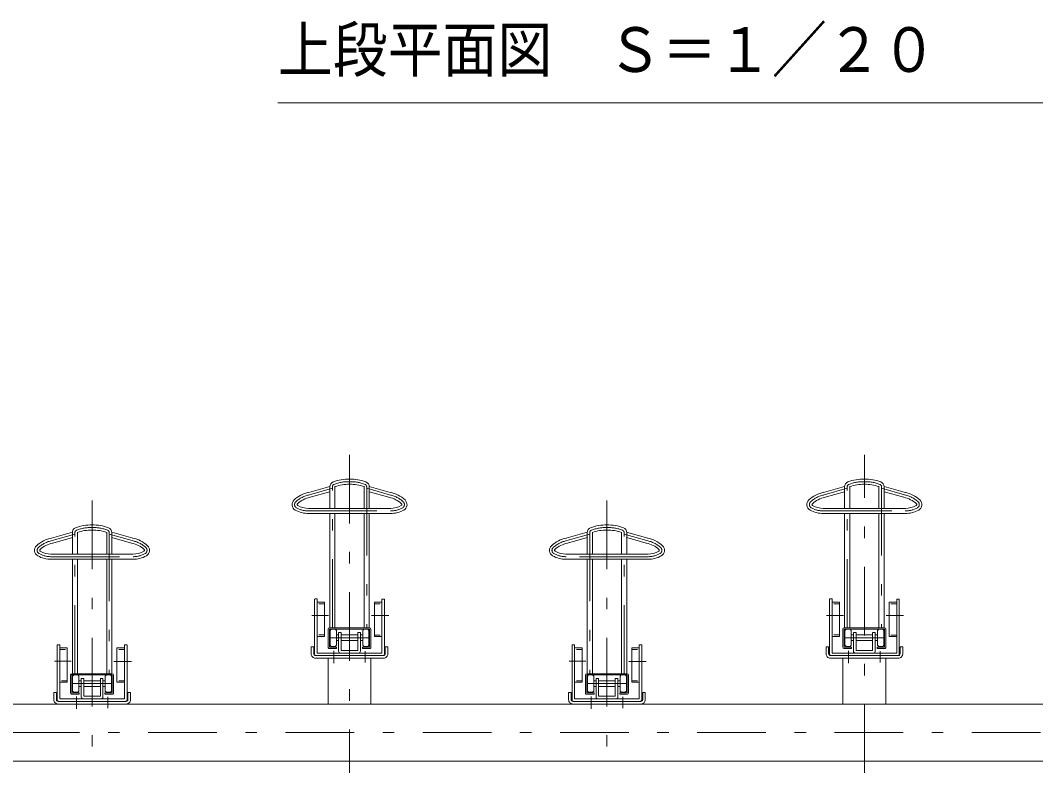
# Model space of a CAD drawing. Units: millimetres, scale not verified. Extents: x -5940 to 5940, y -4200 to 4200.
# Drawn here: x -2112 to -337, y -1607 to -292 of the extents above; entities that cross this region are included whole.
import ezdxf
from ezdxf.enums import TextEntityAlignment as Align

# ---------------------------------------------------------------- set-up
doc = ezdxf.new("R2010")
doc.units = ezdxf.units.MM
doc.header["$LTSCALE"] = 10
doc.linetypes.add('USER1', pattern=[3, 1, -2])
doc.linetypes.add('USER2', pattern=[24, 12, -5, 2, -5])
for name, color, linetype, lineweight in [('0-2_2-0BOLD', 7, 'Continuous', 18), ('0-3_2-1HIDDEN', 3, 'USER1', 18), ('0-4_2-2CENTER', 3, 'USER2', 18), ('0-5_2-5DIM', 3, 'Continuous', 18)]:
    doc.layers.add(name, color=color, linetype=linetype, lineweight=lineweight)
doc.styles.add('ＭＳ ゴシック', font='')
doc.styles.get('ＭＳ ゴシック').set_extended_font_data('MS Gothic')

msp = doc.modelspace()

# ---------------------------------------------------------------- linework, layer by layer
at = {"layer": '0-2_2-0BOLD'}
for p, q in [((-1570.67, -1106.42), (-1607.44, -1116.89)), ((-1604.97, -1125.54), (-1570.71, -1115.78)), ((-1570.71, -1107.15), (-1570.71, -1144.81)), ((-1561.7, -1144.81), (-1561.7, -1106.15)), ((-1510.71, -1106.15), (-1510.71, -1144.81)), ((-1501.74, -1106.42), (-1464.97, -1116.89)), ((-1501.7, -1144.81), (-1501.7, -1107.15)), ((-1467.44, -1125.54), (-1501.7, -1115.78)), ((-670.67, -1106.42), (-707.44, -1116.89)), ((-704.97, -1125.54), (-670.71, -1115.78)), ((-670.71, -1144.81), (-670.71, -1107.15)), ((-661.7, -1106.15), (-661.7, -1144.81)), ((-610.71, -1106.15), (-610.71, -1144.81)), ((-601.74, -1106.42), (-564.97, -1116.89)), ((-601.7, -1144.81), (-601.7, -1107.15)), ((-567.44, -1125.54), (-601.7, -1115.78)), ((-1608.2, -1144.81), (-1464.2, -1144.81)), ((-708.2, -1144.81), (-564.2, -1144.81)), ((-1464.2, -1153.81), (-1608.2, -1153.81)), ((-1570.71, -1153.81), (-1570.71, -1353.73)), ((-1561.7, -1353.73), (-1561.7, -1153.81)), ((-1510.71, -1153.81), (-1510.71, -1353.73)), ((-1501.7, -1353.73), (-1501.7, -1153.81)), ((-564.2, -1153.81), (-708.2, -1153.81)), ((-670.71, -1353.73), (-670.71, -1153.81)), ((-661.7, -1153.81), (-661.7, -1353.73)), ((-610.71, -1153.81), (-610.71, -1353.73)), ((-601.7, -1353.73), (-601.7, -1153.81)), ((-2020.67, -1186.42), (-2057.44, -1196.89)), ((-2020.71, -1224.81), (-2020.71, -1187.15)), ((-2011.7, -1186.15), (-2011.7, -1224.81)), ((-1960.71, -1186.15), (-1960.71, -1224.81)), ((-1951.74, -1186.42), (-1914.97, -1196.89)), ((-1951.71, -1224.81), (-1951.71, -1187.15)), ((-1120.67, -1186.42), (-1157.44, -1196.89)), ((-1120.71, -1224.81), (-1120.71, -1187.15)), ((-1111.7, -1186.15), (-1111.7, -1224.81)), ((-1060.71, -1224.81), (-1060.71, -1186.15)), ((-1014.97, -1196.89), (-1051.74, -1186.42)), ((-1051.71, -1187.15), (-1051.71, -1224.81)), ((-2054.97, -1205.54), (-2020.71, -1195.78)), ((-1917.44, -1205.54), (-1951.71, -1195.78)), ((-1154.97, -1205.54), (-1120.71, -1195.78)), ((-1051.71, -1195.78), (-1017.44, -1205.54)), ((-1914.2, -1224.81), (-2058.2, -1224.81)), ((-2058.2, -1233.81), (-1914.2, -1233.81)), ((-2020.71, -1433.73), (-2020.71, -1233.81)), ((-2011.7, -1233.81), (-2011.7, -1433.73)), ((-1960.71, -1233.81), (-1960.71, -1433.73)), ((-1951.71, -1433.73), (-1951.71, -1233.81)), ((-1014.2, -1224.81), (-1158.2, -1224.81)), ((-1158.2, -1233.81), (-1014.2, -1233.81)), ((-1120.71, -1433.73), (-1120.71, -1233.81)), ((-1111.7, -1233.81), (-1111.7, -1433.73)), ((-1060.71, -1433.73), (-1060.71, -1233.81)), ((-1051.71, -1233.81), (-1051.71, -1433.73)), ((-1597.21, -1303.23), (-1597.21, -1399.03)), ((-1592.7, -1303.13), (-1597.1, -1303.13)), ((-1475.2, -1303.23), (-1475.2, -1399.03)), ((-697.21, -1303.23), (-697.21, -1399.03)), ((-579.7, -1303.23), (-575.3, -1303.23)), ((-579.7, -1397.63), (-579.7, -1303.23)), ((-575.2, -1303.23), (-575.2, -1399.03)), ((-1573.71, -1387.43), (-1573.71, -1356.03)), ((-1571.4, -1353.73), (-1501.01, -1353.73)), ((-1568.2, -1356.03), (-1570.21, -1358.03)), ((-1555.2, -1366.03), (-1559.2, -1366.03)), ((-1521.7, -1366.03), (-1550.71, -1366.03)), ((-1513.21, -1366.03), (-1517.2, -1366.03)), ((-1498.71, -1387.43), (-1498.71, -1356.03)), ((-673.71, -1356.03), (-673.71, -1387.43)), ((-601.01, -1353.73), (-671.4, -1353.73)), ((-659.2, -1366.03), (-655.2, -1366.03)), ((-655.2, -1362.03), (-650.8, -1362.03)), ((-655.2, -1362.03), (-655.2, -1394.63)), ((-621.7, -1366.03), (-650.71, -1366.03)), ((-621.7, -1393.13), (-621.7, -1362.03)), ((-621.6, -1362.03), (-617.2, -1362.03)), ((-617.2, -1362.03), (-617.2, -1394.63)), ((-617.2, -1366.03), (-613.21, -1366.03)), ((-598.71, -1387.43), (-598.71, -1356.03)), ((-2047.21, -1383.23), (-2047.21, -1479.03)), ((-1925.2, -1479.03), (-1925.2, -1383.23)), ((-1579.7, -1368.59), (-1592.7, -1368.59)), ((-1559.2, -1376.03), (-1555.2, -1376.03)), ((-1550.71, -1376.03), (-1521.7, -1376.03)), ((-1517.2, -1376.03), (-1513.21, -1376.03)), ((-1147.21, -1479.03), (-1147.21, -1383.23)), ((-1025.2, -1383.23), (-1025.2, -1479.03)), ((-655.2, -1376.03), (-659.2, -1376.03)), ((-621.7, -1376.03), (-650.71, -1376.03)), ((-617.2, -1376.03), (-613.21, -1376.03)), ((-1476.71, -1402.23), (-1595.71, -1402.23)), ((-576.71, -1402.23), (-695.71, -1402.23)), ((-671.4, -1389.73), (-658.7, -1389.73)), ((-1595.71, -1406.73), (-1476.71, -1406.73)), ((-1573.71, -1406.73), (-1573.71, -1486.73)), ((-1498.71, -1486.73), (-1498.71, -1406.73)), ((-695.71, -1406.73), (-576.71, -1406.73)), ((-673.71, -1406.73), (-673.71, -1486.73)), ((-598.71, -1486.73), (-598.71, -1406.73)), ((-2023.71, -1467.43), (-2023.71, -1436.03)), ((-1951.01, -1433.73), (-2021.4, -1433.73)), ((-1948.71, -1467.43), (-1948.71, -1436.03)), ((-1123.71, -1467.43), (-1123.71, -1436.03)), ((-1051.01, -1433.73), (-1121.4, -1433.73)), ((-1052.2, -1438.03), (-1054.21, -1436.03)), ((-1048.71, -1467.43), (-1048.71, -1436.03)), ((-2042.7, -1448.59), (-2029.7, -1448.59)), ((-2005.2, -1446.03), (-2009.2, -1446.03)), ((-1971.7, -1446.03), (-2000.71, -1446.03)), ((-1967.21, -1442.03), (-1971.6, -1442.03)), ((-1967.21, -1442.03), (-1967.21, -1474.63)), ((-1963.21, -1446.03), (-1967.21, -1446.03)), ((-1142.7, -1448.59), (-1129.7, -1448.59)), ((-1105.2, -1446.03), (-1109.2, -1446.03)), ((-1071.7, -1446.03), (-1100.71, -1446.03)), ((-1067.21, -1442.03), (-1071.6, -1442.03)), ((-1067.21, -1442.03), (-1067.21, -1474.63)), ((-1063.21, -1446.03), (-1067.21, -1446.03)), ((-2005.2, -1456.03), (-2009.2, -1456.03)), ((-2000.71, -1456.03), (-1971.7, -1456.03)), ((-1967.21, -1456.03), (-1963.21, -1456.03)), ((-1148.71, -1466.73), (-1148.71, -1479.23)), ((-1105.2, -1456.03), (-1109.2, -1456.03)), ((-1100.71, -1456.03), (-1071.7, -1456.03)), ((-1067.21, -1456.03), (-1063.21, -1456.03)), ((-2045.71, -1482.23), (-1926.71, -1482.23)), ((-1026.71, -1482.23), (-1145.71, -1482.23))]:
    msp.add_line(p, q, dxfattribs=at)
for points in [[(-1592.7, -1303.13), (-1592.7, -1397.63), (-1479.7, -1397.63), (-1479.7, -1303.23), (-1475.3, -1303.23)], [(-1579.7, -1368.59), (-1579.7, -1308.63), (-1592.7, -1308.63)], [(-1479.7, -1368.69), (-1492.7, -1368.69), (-1492.7, -1308.73), (-1479.7, -1308.73)], [(-579.7, -1397.63), (-692.7, -1397.63), (-692.7, -1303.13), (-697.1, -1303.13)], [(-692.7, -1368.59), (-679.7, -1368.59), (-679.7, -1308.63), (-692.7, -1308.63)], [(-579.7, -1368.69), (-592.7, -1368.69), (-592.7, -1308.73), (-579.7, -1308.73)], [(-1501.01, -1356.03), (-1571.4, -1356.03), (-1571.4, -1387.43), (-1558.7, -1387.43), (-1558.7, -1389.73), (-1571.4, -1389.73)], [(-1570.21, -1358.03), (-1570.21, -1384.03), (-1568.2, -1386.03)], [(-1559.2, -1384.03), (-1559.2, -1358.03), (-1561.2, -1356.03)], [(-1550.8, -1362.03), (-1555.2, -1362.03), (-1555.2, -1394.63)], [(-1521.7, -1362.03), (-1521.7, -1393.13), (-1550.71, -1393.13), (-1550.71, -1362.03)], [(-1517.2, -1394.63), (-1517.2, -1362.03), (-1521.6, -1362.03)], [(-1501.01, -1356.03), (-1501.01, -1387.43), (-1513.7, -1387.43), (-1513.7, -1389.73), (-1501.01, -1389.73)], [(-1511.2, -1356.03), (-1513.21, -1358.03), (-1513.21, -1384.03), (-1511.2, -1386.03), (-1504.21, -1386.03), (-1502.2, -1384.03), (-1502.2, -1358.03), (-1504.21, -1356.03)], [(-671.4, -1356.03), (-601.01, -1356.03), (-601.01, -1387.43), (-613.7, -1387.43), (-613.7, -1389.73), (-601.01, -1389.73)], [(-658.7, -1389.73), (-658.7, -1387.43), (-671.4, -1387.43), (-671.4, -1356.03)], [(-668.2, -1386.03), (-670.21, -1384.03), (-670.21, -1358.03), (-668.2, -1356.03)], [(-661.2, -1356.03), (-659.2, -1358.03), (-659.2, -1384.03), (-661.2, -1386.03), (-668.21, -1386.03)], [(-650.71, -1362.03), (-650.71, -1393.13), (-621.7, -1393.13)], [(-611.2, -1356.03), (-613.21, -1358.03), (-613.21, -1384.03), (-611.2, -1386.03), (-604.21, -1386.03), (-602.2, -1384.03), (-602.2, -1358.03), (-604.21, -1356.03)], [(-1925.3, -1383.23), (-1929.71, -1383.23), (-1929.71, -1477.63), (-2042.7, -1477.63), (-2042.7, -1383.13), (-2047.11, -1383.13)], [(-1568.21, -1386.03), (-1561.2, -1386.03), (-1559.2, -1384.03)], [(-1147.11, -1383.13), (-1142.7, -1383.13), (-1142.7, -1477.63), (-1029.71, -1477.63), (-1029.71, -1383.23), (-1025.3, -1383.23)], [(-2029.7, -1448.59), (-2029.7, -1388.63), (-2042.7, -1388.63)], [(-1929.71, -1448.69), (-1942.71, -1448.69), (-1942.71, -1388.73), (-1929.71, -1388.73)], [(-1598.7, -1399.23), (-1598.7, -1386.73), (-1603.2, -1386.73), (-1603.2, -1399.23)], [(-1473.7, -1399.23), (-1473.7, -1386.73), (-1469.21, -1386.73), (-1469.21, -1399.23)], [(-1129.7, -1448.59), (-1129.7, -1388.63), (-1142.7, -1388.63)], [(-1029.71, -1388.73), (-1042.71, -1388.73), (-1042.71, -1448.69), (-1029.71, -1448.69)], [(-698.7, -1399.23), (-698.7, -1386.73), (-703.2, -1386.73), (-703.2, -1399.23)], [(-573.7, -1399.23), (-573.7, -1386.73), (-569.21, -1386.73), (-569.21, -1399.23)], [(-2021.4, -1436.03), (-2021.4, -1467.43), (-2008.71, -1467.43), (-2008.71, -1469.73), (-2021.4, -1469.73)], [(-2021.4, -1436.03), (-1951.01, -1436.03), (-1951.01, -1467.43), (-1963.7, -1467.43), (-1963.7, -1469.73), (-1951.01, -1469.73)], [(-2018.2, -1466.03), (-2020.21, -1464.03), (-2020.21, -1438.03), (-2018.2, -1436.03)], [(-2011.21, -1436.03), (-2009.2, -1438.03), (-2009.2, -1464.03), (-2011.21, -1466.03), (-2018.21, -1466.03)], [(-1961.2, -1436.03), (-1963.21, -1438.03), (-1963.21, -1464.03), (-1961.2, -1466.03), (-1954.21, -1466.03), (-1952.2, -1464.03), (-1952.2, -1438.03), (-1954.21, -1436.03)], [(-1121.4, -1436.03), (-1121.4, -1467.43), (-1108.71, -1467.43), (-1108.71, -1469.73), (-1121.4, -1469.73)], [(-1121.4, -1436.03), (-1051.01, -1436.03), (-1051.01, -1467.43), (-1063.7, -1467.43), (-1063.7, -1469.73), (-1051.01, -1469.73)], [(-1118.2, -1466.03), (-1120.21, -1464.03), (-1120.21, -1438.03), (-1118.2, -1436.03)], [(-1111.21, -1436.03), (-1109.2, -1438.03), (-1109.2, -1464.03), (-1111.21, -1466.03), (-1118.21, -1466.03)], [(-1052.2, -1438.03), (-1052.2, -1464.03), (-1054.21, -1466.03), (-1061.2, -1466.03), (-1063.21, -1464.03), (-1063.21, -1438.03), (-1061.2, -1436.03)], [(-2000.8, -1442.03), (-2005.2, -1442.03), (-2005.2, -1474.63)], [(-1971.7, -1442.03), (-1971.7, -1473.13), (-2000.71, -1473.13), (-2000.71, -1442.03)], [(-1100.8, -1442.03), (-1105.2, -1442.03), (-1105.2, -1474.63)], [(-1071.7, -1442.03), (-1071.7, -1473.13), (-1100.71, -1473.13), (-1100.71, -1442.03)], [(-2048.71, -1479.23), (-2048.71, -1466.73), (-2053.2, -1466.73), (-2053.2, -1479.23)], [(-1919.21, -1479.23), (-1919.21, -1466.73), (-1923.7, -1466.73), (-1923.7, -1479.23)], [(-1153.2, -1479.23), (-1153.2, -1466.73), (-1148.71, -1466.73)], [(-1023.7, -1479.23), (-1023.7, -1466.73), (-1019.21, -1466.73), (-1019.21, -1479.23)]]:
    msp.add_lwpolyline(points, dxfattribs=at)
msp.add_lwpolyline([(361.8, -1586.73), (361.8, -1486.73), (-4784.21, -1486.73), (-4784.21, -1586.73)], close=True, dxfattribs=at)
for centre, radius, start, end in [((-1561.7, -1107.15), 9, 111.23373, 180), ((-1538.35, -1167.27), 73.49, 88.2202, 111.23373), ((-1534.06, -1167.27), 73.49, 68.76625, 91.77979), ((-1510.71, -1107.15), 9, 0, 68.76625), ((-661.7, -1107.15), 9, 111.23373, 180), ((-638.35, -1167.27), 73.49, 88.2202, 111.23373), ((-634.06, -1167.27), 73.49, 68.76625, 91.77979), ((-610.71, -1107.15), 9, 0, 68.76625), ((-1596.42, -1170.09), 54.35, 101.32388, 132.61069), ((-1538.35, -1167.27), 64.49, 88.2202, 111.23373), ((-1534.06, -1167.27), 64.49, 68.76625, 91.77979), ((-1475.99, -1170.09), 54.35, 47.3893, 78.6761), ((-696.42, -1170.09), 54.35, 101.32388, 132.61069), ((-638.35, -1167.27), 64.49, 88.2202, 111.23373), ((-634.06, -1167.27), 64.49, 68.76625, 91.77979), ((-575.99, -1170.09), 54.35, 47.3893, 78.6761), ((-1625.77, -1138.19), 11, 132.61069, 240.55321), ((-1596.42, -1170.09), 45.35, 101.32388, 132.61069), ((-1475.99, -1170.09), 45.35, 47.3893, 78.6761), ((-1446.65, -1138.19), 11, 299.44679, 47.3893), ((-725.77, -1138.19), 11, 132.61069, 240.55321), ((-696.42, -1170.09), 45.35, 101.32388, 132.61069), ((-575.99, -1170.09), 45.35, 47.3893, 78.6761), ((-546.65, -1138.19), 11, 299.44679, 47.3893), ((-1608.18, -1107.05), 46.76, 240.55321, 270.61139), ((-1625.77, -1138.19), 2, 132.61069, 240.55321), ((-1608.18, -1107.05), 37.76, 240.55321, 270.61139), ((-1464.23, -1107.05), 46.76, 269.3886, 299.44678), ((-1464.23, -1107.05), 37.76, 269.3886, 299.44678), ((-1446.65, -1138.19), 2, 299.44679, 47.3893), ((-708.18, -1107.05), 46.76, 240.55321, 270.61139), ((-725.77, -1138.19), 2, 132.61069, 240.55321), ((-708.18, -1107.05), 37.76, 240.55321, 270.61139), ((-564.23, -1107.05), 46.76, 269.3886, 299.44678), ((-564.23, -1107.05), 37.76, 269.3886, 299.44678), ((-546.65, -1138.19), 2, 299.44679, 47.3893), ((-2011.7, -1187.15), 9, 111.23373, 180), ((-1988.35, -1247.27), 73.49, 88.2202, 111.23373), ((-1988.35, -1247.27), 64.49, 88.2202, 111.23373), ((-1984.06, -1247.27), 73.49, 68.76625, 91.77979), ((-1984.06, -1247.27), 64.49, 68.76625, 91.77979), ((-1960.71, -1187.15), 9, 0, 68.76625), ((-1111.7, -1187.15), 9, 111.23373, 180), ((-1088.35, -1247.27), 73.49, 88.2202, 111.23373), ((-1088.35, -1247.27), 64.49, 88.2202, 111.23373), ((-1084.06, -1247.27), 73.49, 68.76625, 91.77979), ((-1084.06, -1247.27), 64.49, 68.76625, 91.77979), ((-1060.71, -1187.15), 9, 0, 68.76625), ((-2046.42, -1250.09), 54.35, 101.32388, 132.61069), ((-2046.42, -1250.09), 45.35, 101.32388, 132.61069), ((-1925.99, -1250.09), 45.35, 47.3893, 78.6761), ((-1925.99, -1250.09), 54.35, 47.3893, 78.6761), ((-1146.42, -1250.09), 54.35, 101.32388, 132.61069), ((-1146.42, -1250.09), 45.35, 101.32388, 132.61069), ((-1025.99, -1250.09), 45.35, 47.3893, 78.6761), ((-1025.99, -1250.09), 54.35, 47.3893, 78.6761), ((-2075.77, -1218.19), 11, 132.61069, 240.55321), ((-2075.77, -1218.19), 2, 132.61069, 240.55321), ((-2058.18, -1187.05), 37.76, 240.55321, 270.61139), ((-1914.23, -1187.05), 37.76, 269.3886, 299.44678), ((-1896.65, -1218.19), 2, 299.44679, 47.3893), ((-1896.65, -1218.19), 11, 299.44679, 47.3893), ((-1175.77, -1218.19), 11, 132.61069, 240.55321), ((-1175.77, -1218.19), 2, 132.61069, 240.55321), ((-1158.18, -1187.05), 37.76, 240.55321, 270.61139), ((-1014.23, -1187.05), 37.76, 269.3886, 299.44678), ((-996.65, -1218.19), 2, 299.44679, 47.3893), ((-996.65, -1218.19), 11, 299.44679, 47.3893), ((-2058.18, -1187.05), 46.76, 240.55321, 270.61139), ((-1914.23, -1187.05), 46.76, 269.3886, 299.44678), ((-1158.18, -1187.05), 46.76, 240.55321, 270.61139), ((-1014.23, -1187.05), 46.76, 269.3886, 299.44678), ((-1571.4, -1356.03), 2.3, 90, 180), ((-1501.01, -1356.03), 2.3, 0, 90), ((-671.4, -1356.03), 2.3, 90, 180), ((-601.01, -1356.03), 2.3, 0, 90), ((-1595.71, -1399.23), 7.5, 179.99998, 270), ((-1595.71, -1399.23), 3, 179.99998, 270), ((-1594, -1399.03), 3.2, 179.99998, 270), ((-1571.4, -1387.43), 2.3, 179.99998, 270), ((-1552, -1394.53), 3.2, 179.99998, 270), ((-1520.4, -1394.53), 3.2, 269.99998, 0), ((-1501.01, -1387.43), 2.3, 269.99998, 0), ((-1478.4, -1399.03), 3.2, 269.99998, 0), ((-1476.71, -1399.23), 7.5, 269.99998, 0), ((-1476.71, -1399.23), 3, 269.99998, 0), ((-695.71, -1399.23), 7.5, 179.99998, 270), ((-695.71, -1399.23), 3, 179.99998, 270), ((-694, -1399.03), 3.2, 179.99998, 270), ((-671.4, -1387.43), 2.3, 179.99998, 270), ((-652, -1394.53), 3.2, 179.99998, 270), ((-620.4, -1394.53), 3.2, 269.99998, 0), ((-601.01, -1387.43), 2.3, 269.99998, 0), ((-578.4, -1399.03), 3.2, 269.99998, 0), ((-576.71, -1399.23), 7.5, 269.99998, 0), ((-576.71, -1399.23), 3, 269.99998, 0), ((-2021.4, -1436.03), 2.3, 90, 180), ((-1951.01, -1436.03), 2.3, 0, 90), ((-1121.4, -1436.03), 2.3, 90, 180), ((-1051.01, -1436.03), 2.3, 0, 90), ((-2021.4, -1467.43), 2.3, 179.99998, 270), ((-1951.01, -1467.43), 2.3, 269.99998, 0), ((-1121.4, -1467.43), 2.3, 179.99998, 270), ((-1051.01, -1467.43), 2.3, 269.99998, 0), ((-2045.71, -1479.23), 7.5, 179.99998, 270), ((-2045.71, -1479.23), 3, 179.99998, 270), ((-2044, -1479.03), 3.2, 179.99998, 270), ((-2002, -1474.53), 3.2, 179.99998, 270), ((-1970.41, -1474.53), 3.2, 269.99998, 0), ((-1928.4, -1479.03), 3.2, 269.99998, 0), ((-1926.71, -1479.23), 7.5, 269.99998, 0), ((-1926.71, -1479.23), 3, 269.99998, 0), ((-1145.71, -1479.23), 7.5, 179.99998, 270), ((-1145.71, -1479.23), 3, 179.99998, 270), ((-1144, -1479.03), 3.2, 179.99998, 270), ((-1102, -1474.53), 3.2, 179.99998, 270), ((-1070.41, -1474.53), 3.2, 269.99998, 0), ((-1028.4, -1479.03), 3.2, 269.99998, 0), ((-1026.71, -1479.23), 7.5, 269.99998, 0), ((-1026.71, -1479.23), 3, 269.99998, 0)]:
    msp.add_arc(centre, radius, start, end, dxfattribs=at)
at = {"layer": '0-3_2-1HIDDEN'}
for p, q in [((-1579.7, -1311.63), (-1592.7, -1311.63)), ((-1492.7, -1311.73), (-1479.7, -1311.73)), ((-679.7, -1311.63), (-692.7, -1311.63)), ((-579.7, -1311.73), (-592.7, -1311.73)), ((-1579.7, -1366.13), (-1592.7, -1366.13)), ((-1492.7, -1366.23), (-1479.7, -1366.23)), ((-679.7, -1366.13), (-692.7, -1366.13)), ((-579.7, -1366.23), (-592.7, -1366.23)), ((-2042.7, -1391.63), (-2029.7, -1391.63)), ((-1929.71, -1391.73), (-1942.71, -1391.73)), ((-1129.7, -1391.63), (-1142.7, -1391.63)), ((-1042.71, -1391.73), (-1029.71, -1391.73)), ((-2029.7, -1446.13), (-2042.7, -1446.13)), ((-1929.71, -1446.23), (-1942.71, -1446.23)), ((-1129.7, -1446.13), (-1142.7, -1446.13)), ((-1042.71, -1446.23), (-1029.71, -1446.23))]:
    msp.add_line(p, q, dxfattribs=at)
at = {"layer": '0-4_2-2CENTER'}
for p, q in [((-1536.21, -1051.05), (-1536.21, -1606.73)), ((-636.21, -1606.73), (-636.21, -1051.05)), ((-1566.21, -1109.82), (-1606.21, -1121.22)), ((-1566.21, -1353.73), (-1566.21, -1107.15)), ((-1506.21, -1107.15), (-1506.21, -1353.73)), ((-1466.21, -1121.22), (-1506.21, -1109.82)), ((-666.21, -1109.82), (-706.21, -1121.22)), ((-666.21, -1353.73), (-666.21, -1107.15)), ((-606.21, -1107.15), (-606.21, -1353.73)), ((-566.21, -1121.22), (-606.21, -1109.82)), ((-1986.21, -1131.05), (-1986.21, -1606.73)), ((-1086.21, -1131.05), (-1086.21, -1606.73)), ((-1608.2, -1149.31), (-1464.2, -1149.31)), ((-708.2, -1149.31), (-564.2, -1149.31)), ((-2016.21, -1433.73), (-2016.21, -1187.15)), ((-1956.21, -1187.15), (-1956.21, -1433.73)), ((-1116.21, -1187.15), (-1116.21, -1433.73)), ((-1056.21, -1433.73), (-1056.21, -1187.15)), ((-2016.21, -1189.82), (-2056.21, -1201.22)), ((-1916.21, -1201.22), (-1956.21, -1189.82)), ((-1156.21, -1201.22), (-1116.21, -1189.82)), ((-1056.21, -1189.82), (-1016.21, -1201.22)), ((-2058.2, -1229.31), (-1914.2, -1229.31)), ((-1014.2, -1229.31), (-1158.2, -1229.31)), ((-1602.2, -1332.13), (-1572.97, -1332.13)), ((-1467.53, -1332.23), (-1497.93, -1332.23)), ((-702.2, -1332.13), (-672.97, -1332.13)), ((-597.93, -1332.23), (-567.53, -1332.23)), ((-1501.43, -1371.03), (-1571.49, -1371.03)), ((-601.43, -1371.03), (-671.49, -1371.03)), ((-1563.71, -1415.14), (-1563.71, -1393.74)), ((-1508.71, -1394.11), (-1508.71, -1414.01)), ((-663.71, -1393.74), (-663.71, -1415.14)), ((-608.71, -1414.01), (-608.71, -1394.11)), ((-2022.97, -1412.13), (-2052.2, -1412.13)), ((-1947.93, -1412.23), (-1917.53, -1412.23)), ((-1152.2, -1412.13), (-1122.97, -1412.13)), ((-1017.53, -1412.23), (-1047.93, -1412.23)), ((-1951.43, -1451.03), (-2021.49, -1451.03)), ((-1121.49, -1451.03), (-1051.43, -1451.03)), ((-2013.71, -1495.14), (-2013.71, -1473.74)), ((-1958.71, -1474.11), (-1958.71, -1494.01)), ((-1113.71, -1495.14), (-1113.71, -1473.74)), ((-1058.71, -1474.11), (-1058.71, -1494.01)), ((391.8, -1536.73), (-4814.21, -1536.73))]:
    msp.add_line(p, q, dxfattribs=at)
for centre, radius, start, end in [((-1538.35, -1167.27), 68.99, 88.2202, 111.23373), ((-1534.06, -1167.27), 68.99, 68.76625, 91.77979), ((-638.35, -1167.27), 68.99, 88.2202, 111.23373), ((-634.06, -1167.27), 68.99, 68.76625, 91.77979), ((-1561.7, -1107.15), 4.5, 111.23373, 180), ((-1510.71, -1107.15), 4.5, 0, 68.76625), ((-661.7, -1107.15), 4.5, 111.23373, 180), ((-610.71, -1107.15), 4.5, 0, 68.76625), ((-1625.77, -1138.19), 6.5, 132.61069, 240.55321), ((-1596.42, -1170.09), 49.85, 101.32388, 132.61069), ((-1475.99, -1170.09), 49.85, 47.3893, 78.6761), ((-1446.65, -1138.19), 6.5, 299.44679, 47.3893), ((-725.77, -1138.19), 6.5, 132.61069, 240.55321), ((-696.42, -1170.09), 49.85, 101.32388, 132.61069), ((-575.99, -1170.09), 49.85, 47.3893, 78.6761), ((-546.65, -1138.19), 6.5, 299.44679, 47.3893), ((-1608.18, -1107.05), 42.26, 240.55321, 270.61139), ((-1464.23, -1107.05), 42.26, 269.3886, 299.44678), ((-708.18, -1107.05), 42.26, 240.55321, 270.61139), ((-564.23, -1107.05), 42.26, 269.3886, 299.44678), ((-2011.7, -1187.15), 4.5, 111.23373, 180), ((-1988.35, -1247.27), 68.99, 88.2202, 111.23373), ((-1984.06, -1247.27), 68.99, 68.76625, 91.77979), ((-1960.71, -1187.15), 4.5, 0, 68.76625), ((-1111.7, -1187.15), 4.5, 111.23373, 180), ((-1088.35, -1247.27), 68.99, 88.2202, 111.23373), ((-1084.06, -1247.27), 68.99, 68.76625, 91.77979), ((-1060.71, -1187.15), 4.5, 0, 68.76625), ((-2046.42, -1250.09), 49.85, 101.32388, 132.61069), ((-1925.99, -1250.09), 49.85, 47.3893, 78.6761), ((-1146.42, -1250.09), 49.85, 101.32388, 132.61069), ((-1025.99, -1250.09), 49.85, 47.3893, 78.6761), ((-2075.77, -1218.19), 6.5, 132.61069, 240.55321), ((-2058.18, -1187.05), 42.26, 240.55321, 270.61139), ((-1914.23, -1187.05), 42.26, 269.3886, 299.44678), ((-1896.65, -1218.19), 6.5, 299.44679, 47.3893), ((-1175.77, -1218.19), 6.5, 132.61069, 240.55321), ((-1158.18, -1187.05), 42.26, 240.55321, 270.61139), ((-1014.23, -1187.05), 42.26, 269.3886, 299.44678), ((-996.65, -1218.19), 6.5, 299.44679, 47.3893)]:
    msp.add_arc(centre, radius, start, end, dxfattribs=at)
at = {"layer": '0-5_2-5DIM'}
msp.add_line((-1661.38, -436.29), (-221.38, -436.29), dxfattribs=at)

# ---------------------------------------------------------------- texts
at = {"layer": '0-5_2-5DIM', "color": 7, "style": 'ＭＳ ゴシック', "width": 0.9}
msp.add_text('上段平面図\u3000Ｓ＝１／２０', height=78.15, dxfattribs=at).set_placement((-1661.38, -405.64), align=Align.BOTTOM_LEFT)

doc.saveas('drawing.dxf')
